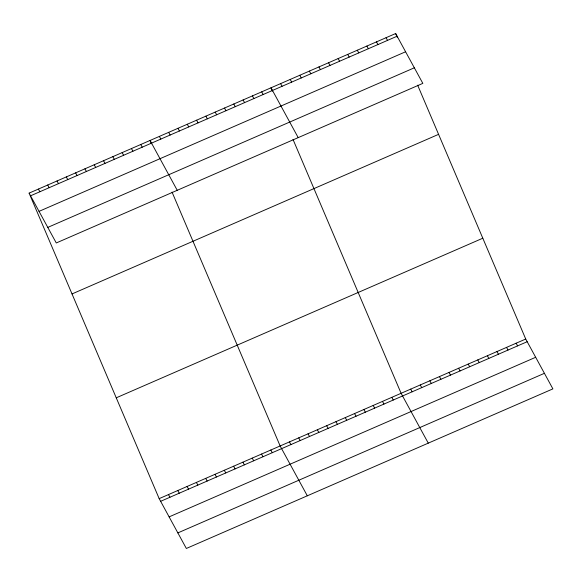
<?xml version="1.0" encoding="UTF-8"?>
<svg xmlns="http://www.w3.org/2000/svg" width="582" height="582" viewBox="0 0 582 582"><rect width="100%" height="100%" fill="white"/><g stroke="black" fill="none" stroke-linecap="round" stroke-linejoin="round"><path stroke-width="0.87" d="M29.1 193.122L395.651 33.53L422.83 83.371L56.272 242.963L29.1 193.122L159.17 498.629L186.349 548.47L552.9 388.878L525.728 339.037L417.65 85.19M30.562 195.799L397.113 36.208M39.045 211.361L405.596 51.769M47.789 227.402L414.34 67.803M72.023 293.939L438.573 134.347M116.247 397.812L482.798 238.22M159.17 498.629L525.728 339.037M160.632 501.313L527.19 341.714M169.122 516.874L535.673 357.283M177.859 532.908L544.417 373.317M386.062 37.699L387.525 40.384M376.481 41.875L377.944 44.559M366.893 46.051L368.355 48.728M357.304 50.227L358.767 52.904M516.139 343.213L517.602 345.89M347.716 54.395L349.178 57.08M506.551 347.389L508.013 350.066M338.135 58.571L339.59 61.248M496.963 351.557L498.425 354.242M328.546 62.747L330.009 65.424M487.381 355.733L488.836 358.41M318.958 66.923L320.42 69.6M477.793 359.909L479.255 362.586M309.369 71.091L310.832 73.776M468.204 364.085L469.667 366.762M299.788 75.267L301.243 77.944M458.616 368.253L460.078 370.938M290.2 79.443L291.662 82.12M449.035 372.429L450.49 375.106M280.611 83.619L282.074 86.296M439.446 376.605L440.909 379.282M298.202 137.628L271.023 87.787L272.441 91.119M429.858 380.781L431.32 383.458M261.718 91.84L263.18 94.524M420.269 384.949L421.732 387.634M252.413 95.892L253.876 98.569M410.681 389.125L412.143 391.802M243.109 99.944L244.571 102.621M428.272 443.142L401.1 393.301L293.022 139.447M233.804 103.996L235.266 106.673M391.795 397.353L393.257 400.03M224.499 108.048L225.962 110.725M382.49 401.398L383.945 404.083M215.195 112.1L216.657 114.778M373.186 405.45L374.641 408.135M205.89 116.145L207.352 118.83M363.881 409.502L365.336 412.187M196.585 120.198L198.047 122.882M354.576 413.555L356.031 416.232M187.28 124.25L188.743 126.927M345.272 417.607L346.727 420.284M177.976 128.302L179.438 130.979M335.967 421.659L337.422 424.336M168.671 132.354L170.133 135.031M326.662 425.711L328.117 428.388M159.366 136.406L160.828 139.083M317.357 429.763L318.812 432.441M177.234 190.299L150.061 140.458L151.48 143.79M308.053 433.808L309.508 436.493M140.757 144.503L142.219 147.188M298.748 437.86L300.203 440.545M131.452 148.555L132.914 151.24M289.443 441.913L290.898 444.59M122.147 152.608L123.61 155.285M307.311 495.806L280.138 445.965L172.054 192.111M112.843 156.66L114.305 159.337M270.834 450.017L272.289 452.694M103.538 160.712L105 163.389M261.529 454.069L262.984 456.746M94.233 164.764L95.695 167.441M252.224 458.121L253.679 460.798M84.928 168.816L86.391 171.494M242.92 462.166L244.375 464.851M75.624 172.861L77.086 175.546M233.615 466.218L235.07 468.903M66.319 176.913L67.781 179.598M224.31 470.271L225.765 472.948M57.014 180.966L58.476 183.65M214.998 474.323L216.46 477M47.709 185.018L49.172 187.695M205.693 478.375L207.156 481.052M38.405 189.07L39.867 191.747M196.389 482.427L197.851 485.104M187.084 486.479L188.546 489.156M177.779 490.524L179.241 493.209M168.474 494.576L169.937 497.261M395.651 33.53L397.426 37.692"/></g></svg>
